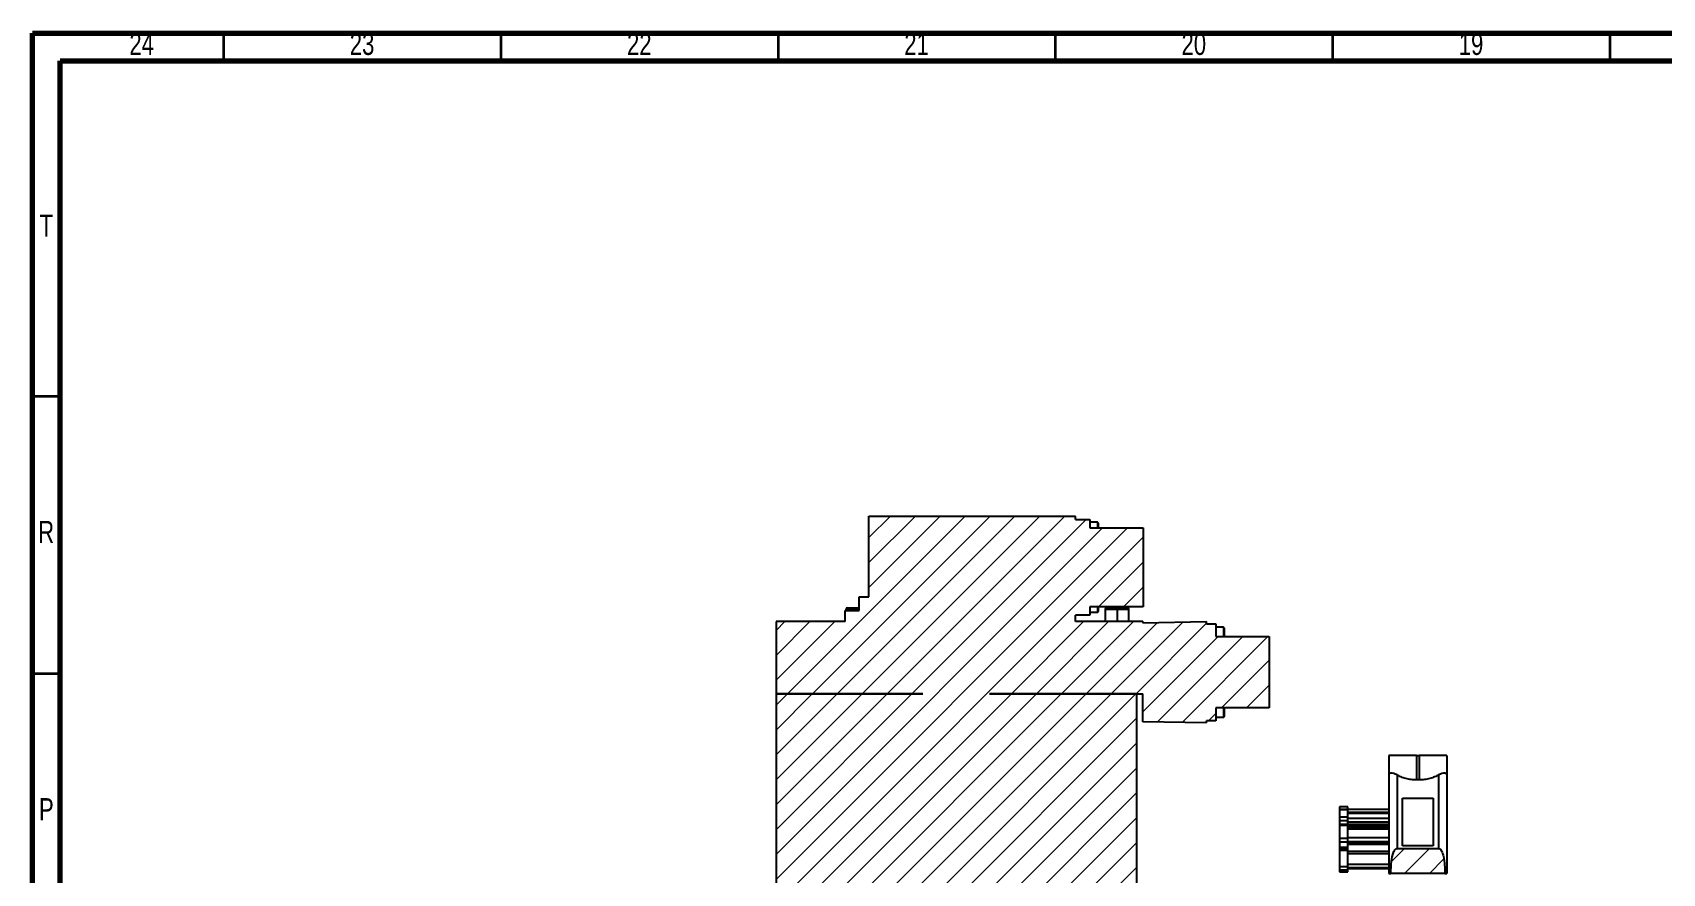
# Model space of a CAD drawing. Header units: millimetres. Extents: x 15 to 1184, y 5 to 836.
# Drawn here: x 15 to 308.9, y 684.5 to 836.1 of the extents above; entities that cross this region are included whole.
import ezdxf

# ---------------------------------------------------------------- set-up
doc = ezdxf.new("R2010")
doc.units = ezdxf.units.MM
doc.styles.add('SLDTEXTSTYLE1', font='TXT', dxfattribs={"width": 0.75})

msp = doc.modelspace()

# ---------------------------------------------------------------- hatches: boundary and pattern name
at = {"linetype": 'Continuous', "lineweight": 18}
h = msp.add_hatch(dxfattribs=at)
h.set_pattern_fill('ANSI31', style=0)
edge = h.paths.add_edge_path(flags=0)
edge.add_line((215.2725, 732.5925), (215.2725, 746.7925))
edge.add_line((215.2725, 746.7925), (205.6725, 746.7925))
edge.add_line((205.6725, 746.7925), (205.6725, 748.3425))
edge.add_line((205.6725, 748.3425), (203.0725, 748.3425))
edge.add_line((203.0725, 748.3425), (203.0725, 748.9425))
edge.add_line((203.0725, 748.9425), (165.8225, 748.9425))
edge.add_line((165.8225, 748.9425), (165.8225, 734.3925))
edge.add_line((165.8225, 734.3925), (164.0725, 734.3925))
edge.add_line((164.0725, 734.3925), (164.0725, 731.8925))
edge.add_line((164.0725, 731.8925), (161.5725, 731.8925))
edge.add_line((161.5725, 731.8925), (161.5725, 729.8975))
edge.add_line((161.5725, 729.8975), (149.0725, 729.8975))
edge.add_line((149.0725, 729.8975), (149.0725, 716.8975))
edge.add_line((149.0725, 716.8975), (175.5725, 716.8975))
edge.add_line((175.5725, 716.8975), (175.5725, 716.8875))
edge.add_line((175.5725, 716.8875), (149.0725, 716.8875))
edge.add_line((149.0725, 716.8875), (149.0725, 671.3975))
edge.add_line((149.0725, 671.3975), (175.5725, 671.3975))
edge.add_line((175.5725, 671.3975), (175.5725, 671.3925))
edge.add_line((175.5725, 671.3925), (149.0725, 671.3925))
edge.add_line((149.0725, 671.3925), (149.0725, 663.2425))
edge.add_line((149.0725, 663.2425), (154.0725, 663.2425))
edge.add_line((154.0725, 663.2425), (154.0725, 661.9925))
edge.add_line((154.0725, 661.9925), (154.3225, 661.7425))
edge.add_line((154.3225, 661.7425), (156.5725, 661.7425))
edge.add_line((156.5725, 661.7425), (156.5725, 661.8925))
edge.add_line((156.5725, 661.8925), (159.0725, 661.8925))
edge.add_line((159.0725, 661.8925), (159.0725, 664.6425))
edge.add_line((159.0725, 664.6425), (168.5725, 664.6425))
edge.add_line((168.5725, 664.6425), (168.5725, 661.8925))
edge.add_line((168.5725, 661.8925), (171.5725, 661.8925))
edge.add_line((171.5725, 661.8925), (171.5725, 664.6425))
edge.add_line((171.5725, 664.6425), (174.5725, 664.6425))
edge.add_line((174.5725, 664.6425), (174.5725, 660.9025))
edge.add_line((174.5725, 660.9025), (174.6154, 660.7425))
edge.add_line((174.6154, 660.7425), (175.4725, 660.7425))
edge.add_arc((175.4725, 660.5425), 0.2, 0, 90, ccw=False)
edge.add_line((175.6725, 660.5425), (175.6725, 660.1157))
edge.add_line((175.6725, 660.1157), (175.5725, 659.7425))
edge.add_line((175.5725, 659.7425), (175.5725, 635.9925))
edge.add_line((175.5725, 635.9925), (175.8225, 635.7425))
edge.add_line((175.8225, 635.7425), (180.3225, 635.7425))
edge.add_line((180.3225, 635.7425), (180.5725, 636.1755))
edge.add_line((180.5725, 636.1755), (180.5725, 638.1725))
edge.add_line((180.5725, 638.1725), (182.5725, 638.1725))
edge.add_line((182.5725, 638.1725), (182.5725, 636.1755))
edge.add_line((182.5725, 636.1755), (182.8225, 635.7425))
edge.add_line((182.8225, 635.7425), (187.3225, 635.7425))
edge.add_line((187.3225, 635.7425), (187.5725, 635.9925))
edge.add_line((187.5725, 635.9925), (187.5725, 659.7425))
edge.add_line((187.5725, 659.7425), (187.4725, 660.1157))
edge.add_line((187.4725, 660.1157), (187.4725, 660.5425))
edge.add_arc((187.6725, 660.5425), 0.2, 90, 180, ccw=False)
edge.add_line((187.6725, 660.7425), (188.5297, 660.7425))
edge.add_line((188.5297, 660.7425), (188.5725, 660.9025))
edge.add_line((188.5725, 660.9025), (188.5725, 664.6425))
edge.add_line((188.5725, 664.6425), (191.5725, 664.6425))
edge.add_line((191.5725, 664.6425), (191.5725, 661.8925))
edge.add_line((191.5725, 661.8925), (198.3225, 661.8925))
edge.add_line((198.3225, 661.8925), (198.3225, 664.6425))
edge.add_line((198.3225, 664.6425), (199.1225, 664.6425))
edge.add_line((199.1225, 664.6425), (199.1225, 662.8425))
edge.add_arc((199.3225, 662.8425), 0.2, 180, 270)
edge.add_line((199.3225, 662.6425), (200.0725, 662.6425))
edge.add_line((200.0725, 662.6425), (200.0725, 664.139))
edge.add_line((200.0725, 664.139), (201.5725, 664.139))
edge.add_line((201.5725, 664.139), (201.5725, 662.6425))
edge.add_line((201.5725, 662.6425), (202.3225, 662.6425))
edge.add_arc((202.3225, 662.8425), 0.2, 270, 360)
edge.add_line((202.5225, 662.8425), (202.5225, 664.6425))
edge.add_line((202.5225, 664.6425), (203.3225, 664.6425))
edge.add_line((203.3225, 664.6425), (203.3225, 661.8925))
edge.add_line((203.3225, 661.8925), (206.5725, 661.8925))
edge.add_line((206.5725, 661.8925), (206.5725, 661.7425))
edge.add_line((206.5725, 661.7425), (208.8225, 661.7425))
edge.add_line((208.8225, 661.7425), (209.0725, 661.9925))
edge.add_line((209.0725, 661.9925), (209.0725, 663.2425))
edge.add_line((209.0725, 663.2425), (214.0725, 663.2425))
edge.add_line((214.0725, 663.2425), (214.0725, 671.3925))
edge.add_line((214.0725, 671.3925), (187.5725, 671.3925))
edge.add_line((187.5725, 671.3925), (187.5725, 671.3975))
edge.add_line((187.5725, 671.3975), (214.0725, 671.3975))
edge.add_line((214.0725, 671.3975), (214.0725, 716.8875))
edge.add_line((214.0725, 716.8875), (187.5725, 716.8875))
edge.add_line((187.5725, 716.8875), (187.5725, 716.8975))
edge.add_line((187.5725, 716.8975), (214.0725, 716.8975))
edge.add_line((214.0725, 716.8975), (214.0725, 716.8925))
edge.add_line((214.0725, 716.8925), (215.2225, 716.8925))
edge.add_line((215.2225, 716.8925), (215.2225, 711.8432))
edge.add_line((215.2225, 711.8432), (226.7225, 711.6425))
edge.add_line((226.7225, 711.6425), (226.7225, 712.0175))
edge.add_line((226.7225, 712.0175), (228.3975, 712.0175))
edge.add_line((228.3975, 712.0175), (228.3975, 714.3425))
edge.add_line((228.3975, 714.3425), (237.9975, 714.3425))
edge.add_line((237.9975, 714.3425), (237.9975, 727.1925))
edge.add_line((237.9975, 727.1925), (228.3975, 727.1925))
edge.add_line((228.3975, 727.1925), (228.3975, 729.5175))
edge.add_line((228.3975, 729.5175), (226.7225, 729.5175))
edge.add_line((226.7225, 729.5175), (226.7225, 729.8925))
edge.add_line((226.7225, 729.8925), (215.2225, 729.6917))
edge.add_line((215.2225, 729.6917), (215.2225, 729.8925))
edge.add_line((215.2225, 729.8925), (214.0725, 729.8925))
edge.add_line((214.0725, 729.8925), (214.0725, 729.8975))
edge.add_line((214.0725, 729.8975), (203.0725, 729.8975))
edge.add_line((203.0725, 729.8975), (203.0725, 731.0425))
edge.add_line((203.0725, 731.0425), (205.6725, 731.0425))
edge.add_line((205.6725, 731.0425), (205.6725, 732.5925))
edge.add_line((205.6725, 732.5925), (215.2725, 732.5925))
h = msp.add_hatch(dxfattribs=at)
h.set_pattern_fill('ANSI31', style=0)
edge = h.paths.add_edge_path(flags=0)
edge.add_line((268.5725, 688.9925), (261.0725, 688.9925))
edge.add_spline(control_points=[(261.0725, 688.9925), (261.0557, 688.9925), (261.0388, 688.9912), (261.0222, 688.9886), (260.9811, 688.9823), (260.9408, 688.9681), (260.9038, 688.9489), (260.8584, 688.9253), (260.8167, 688.8937), (260.7793, 688.8587), (260.7101, 688.7941), (260.6528, 688.7164), (260.6031, 688.6358), (260.5315, 688.5195), (260.4743, 688.3942), (260.425, 688.2668), (260.23, 687.7637), (260.1402, 687.2219), (260.0747, 686.6863), (259.9858, 685.9602), (259.9546, 685.2265), (259.9545, 684.495)], knot_values=[0.00588696, 0.00588696, 0.00588696, 0.00588696, 0.00598665, 0.00598665, 0.00598665, 0.00623405, 0.00623405, 0.00623405, 0.0065384, 0.0065384, 0.0065384, 0.00710282, 0.00710282, 0.00710282, 0.00791529, 0.00791529, 0.00791529, 0.01115239, 0.01115239, 0.01115239, 0.01553767, 0.01553767, 0.01553767, 0.01553767], weights=[1, 1, 1, 1, 1, 1, 1, 1, 1, 1, 1, 1, 1, 1, 1, 1, 1, 1, 1, 1, 1, 1], degree=3, periodic=0)
edge.add_line((259.9545, 684.495), (269.6906, 684.495))
edge.add_spline(control_points=[(269.6906, 684.495), (269.6904, 685.5126), (269.6452, 686.542), (269.4306, 687.5366), (269.354, 687.8915), (269.2572, 688.2506), (269.0814, 688.5681), (269.0264, 688.6675), (268.962, 688.7639), (268.8813, 688.8438), (268.8385, 688.8861), (268.7902, 688.9242), (268.7366, 688.9513), (268.7031, 688.9682), (268.667, 688.981), (268.63, 688.9874), (268.6111, 688.9907), (268.5918, 688.9925), (268.5725, 688.9925)], knot_values=[0.02307063, 0.02307063, 0.02307063, 0.02307063, 0.0291566, 0.0291566, 0.0291566, 0.03131372, 0.03131372, 0.03131372, 0.03198269, 0.03198269, 0.03198269, 0.0323355, 0.0323355, 0.0323355, 0.03255461, 0.03255461, 0.03255461, 0.03266703, 0.03266703, 0.03266703, 0.03266703], weights=[1, 1, 1, 1, 1, 1, 1, 1, 1, 1, 1, 1, 1, 1, 1, 1, 1, 1, 1], degree=3, periodic=0)

# ---------------------------------------------------------------- linework, layer by layer
at = {"color": 7, "linetype": 'Continuous', "lineweight": 70}
for p, q in [((15, 5), (15, 836)), ((15, 836), (1184, 836)), ((20, 10), (20, 831)), ((20, 831), (1179, 831))]:
    msp.add_line(p, q, dxfattribs=at)
at = {"color": 7, "linetype": 'Continuous', "lineweight": 35}
for p, q in [((49.5, 831), (49.5, 836)), ((99.5, 831), (99.5, 836)), ((149.5, 831), (149.5, 836)), ((199.5, 831), (199.5, 836)), ((249.5, 831), (249.5, 836)), ((299.5, 831), (299.5, 836)), ((20, 770.5), (15, 770.5)), ((20, 720.5), (15, 720.5))]:
    msp.add_line(p, q, dxfattribs=at)
at = {"color": 7, "linetype": 'Continuous', "lineweight": 25}
for p, q in [((165.8225, 734.3925), (165.8225, 748.9425)), ((165.8225, 748.9425), (203.0725, 748.9425)), ((203.0725, 748.3425), (203.0725, 748.9425)), ((203.0725, 748.3425), (205.6725, 748.3425)), ((205.6725, 748.3425), (205.6725, 746.7925)), ((207.0225, 747.81), (205.6725, 747.81)), ((205.6725, 746.7925), (215.2725, 746.7925)), ((207.1725, 747.66), (207.1725, 746.7925)), ((215.2725, 746.7925), (215.2725, 732.5925)), ((161.5725, 729.8975), (161.5725, 731.8925)), ((161.5725, 731.8925), (164.0725, 731.8925)), ((161.6975, 731.8925), (161.6975, 732.1425)), ((161.9475, 732.3925), (164.0725, 732.3925)), ((164.0725, 731.8925), (164.0725, 734.3925)), ((164.0725, 734.3925), (165.8225, 734.3925)), ((215.2725, 732.5925), (205.6725, 732.5925)), ((205.6725, 732.5925), (205.6725, 731.0425)), ((207.1725, 732.5925), (207.1725, 731.725)), ((208.4475, 732.1425), (208.4475, 729.8975)), ((208.6975, 732.3925), (210.5725, 732.3925)), ((210.5725, 732.3925), (212.4475, 732.3925)), ((210.5725, 732.3925), (210.5725, 732.1425)), ((210.5725, 732.1425), (210.5725, 729.8975)), ((212.6975, 729.8975), (212.6975, 732.1425)), ((149.0725, 729.8975), (149.0725, 716.8975)), ((161.5725, 729.8975), (149.0725, 729.8975)), ((205.6725, 731.0425), (203.0725, 731.0425)), ((203.0725, 729.8975), (203.0725, 731.0425)), ((214.0725, 729.8975), (203.0725, 729.8975)), ((205.6725, 731.575), (207.0225, 731.575)), ((214.0725, 729.8975), (214.0725, 729.8925)), ((215.2225, 729.8925), (214.0725, 729.8925)), ((215.2225, 729.8925), (215.2225, 729.6917)), ((215.2225, 729.6917), (226.7225, 729.8925)), ((226.7225, 729.5175), (226.7225, 729.8925)), ((226.7225, 729.5175), (228.3975, 729.5175)), ((228.3975, 729.5175), (228.3975, 727.1925)), ((229.7475, 728.885), (228.3975, 728.885)), ((228.3975, 727.1925), (237.9975, 727.1925)), ((229.8975, 728.735), (229.8975, 727.1925)), ((237.9975, 727.1925), (237.9975, 714.3425)), ((149.0725, 716.8975), (175.5725, 716.8975)), ((149.0725, 716.8875), (149.0725, 671.3975)), ((175.5725, 716.8875), (149.0725, 716.8875)), ((175.5725, 716.8875), (175.5725, 716.8975)), ((187.5725, 716.8975), (214.0725, 716.8975)), ((187.5725, 716.8975), (187.5725, 716.8875)), ((214.0725, 716.8875), (187.5725, 716.8875)), ((214.0725, 716.8975), (214.0725, 716.8925)), ((214.0725, 716.8925), (215.2225, 716.8925)), ((214.0725, 716.8875), (214.0725, 671.3975)), ((215.2225, 711.8432), (215.2225, 716.8925)), ((237.9975, 714.3425), (228.3975, 714.3425)), ((228.3975, 714.3425), (228.3975, 712.0175)), ((229.8975, 714.3425), (229.8975, 712.8)), ((226.7225, 711.6425), (215.2225, 711.8432)), ((228.3975, 712.0175), (226.7225, 712.0175)), ((226.7225, 711.6425), (226.7225, 712.0175)), ((228.3975, 712.65), (229.7475, 712.65)), ((264.5725, 705.7425), (259.5725, 705.7425)), ((259.5725, 705.7425), (259.5725, 702.2813)), ((264.5725, 705.7425), (264.5725, 701.3431)), ((264.5725, 705.7425), (265.0725, 705.7425)), ((265.0725, 705.7425), (265.0725, 701.3431)), ((270.0725, 705.7425), (265.0725, 705.7425)), ((270.0725, 705.7425), (270.0725, 702.2813)), ((259.5725, 702.2813), (259.5725, 684.495)), ((261.0725, 702.2484), (261.0725, 688.9925)), ((265.0725, 701.3431), (264.5725, 701.3431)), ((268.5725, 702.2484), (268.5725, 688.9925)), ((270.0725, 702.2813), (270.0725, 684.495)), ((262.0725, 698.0802), (267.5725, 698.0802)), ((262.0725, 689.4925), (262.0725, 698.0802)), ((267.5725, 698.0802), (267.5725, 689.4925)), ((252.1725, 696.4925), (250.6725, 696.4925)), ((250.6725, 696.4925), (250.6725, 696.0044)), ((252.1725, 696.0044), (250.6725, 696.0044)), ((250.6725, 696.0044), (250.6725, 695.9549)), ((252.1725, 695.9549), (250.6725, 695.9549)), ((250.6725, 695.9549), (250.6725, 694.6533)), ((252.1725, 694.6533), (250.6725, 694.6533)), ((250.6725, 694.6533), (250.6725, 693.9858)), ((252.1725, 693.9858), (250.6725, 693.9858)), ((250.6725, 693.9858), (250.6725, 693.3353)), ((252.1725, 696.0044), (252.1725, 696.4925)), ((252.1725, 695.9549), (252.1725, 696.0044)), ((259.5725, 695.9925), (252.1725, 695.9925)), ((252.1725, 694.6533), (252.1725, 695.9549)), ((259.5725, 695.4925), (252.1725, 695.4925)), ((259.5725, 695.337), (252.1725, 695.337)), ((259.5725, 695.2875), (252.1725, 695.2875)), ((252.1725, 693.9858), (252.1725, 694.6533)), ((259.5725, 694.4197), (252.1725, 694.4197)), ((252.1725, 693.3353), (252.1725, 693.9858)), ((259.5725, 693.7523), (252.1725, 693.7523)), ((252.1725, 693.3353), (250.6725, 693.3353)), ((250.6725, 693.3353), (250.6725, 693.1471)), ((252.1725, 693.1471), (250.6725, 693.1471)), ((250.6725, 693.1471), (250.6725, 690.8016)), ((252.1725, 690.8016), (250.6725, 690.8016)), ((250.6725, 690.8016), (250.6725, 690.0989)), ((252.1725, 693.1471), (252.1725, 693.3353)), ((252.1725, 690.8016), (252.1725, 693.1471)), ((252.1725, 693.0187), (259.5725, 693.0187)), ((259.5725, 692.6327), (252.1725, 692.6327)), ((259.5725, 692.4444), (252.1725, 692.4444)), ((259.5725, 690.8808), (252.1725, 690.8808)), ((252.1725, 690.0989), (252.1725, 690.8016)), ((252.1725, 690.0989), (250.6725, 690.0989)), ((250.6725, 690.0989), (250.6725, 689.1637)), ((252.1725, 689.1637), (250.6725, 689.1637)), ((250.6725, 689.1637), (250.6725, 689.0546)), ((250.6725, 689.0546), (252.1725, 689.0546)), ((252.1725, 689.0138), (250.6725, 689.0138)), ((250.6725, 689.0138), (250.6725, 688.6251)), ((252.1725, 688.6251), (250.6725, 688.6251)), ((250.6725, 688.6251), (250.6725, 685.7003)), ((259.5725, 690.1781), (252.1725, 690.1781)), ((252.1725, 689.1637), (252.1725, 690.0989)), ((252.1725, 689.7573), (259.5725, 689.7573)), ((252.1725, 689.0546), (252.1725, 689.1637)), ((252.1725, 688.6251), (252.1725, 689.0138)), ((252.1725, 685.7003), (252.1725, 688.6251)), ((259.5725, 688.4151), (252.1725, 688.4151)), ((259.5725, 688.0264), (252.1725, 688.0264)), ((261.0725, 688.9925), (268.5725, 688.9925)), ((267.5725, 689.4925), (262.0725, 689.4925)), ((252.1725, 685.7003), (250.6725, 685.7003)), ((250.6725, 685.7003), (250.6725, 685.1016)), ((252.1725, 685.1016), (250.6725, 685.1016)), ((250.6725, 685.1016), (250.6725, 684.7678)), ((259.5725, 686.0765), (252.1725, 686.0765)), ((252.1725, 685.1016), (252.1725, 685.7003)), ((259.5725, 685.4778), (252.1725, 685.4778)), ((252.1725, 685.354), (259.5725, 685.354)), ((252.1725, 684.7678), (252.1725, 685.1016)), ((252.1725, 684.7678), (250.6725, 684.7678)), ((250.6725, 684.7678), (250.6725, 684.7553)), ((250.6725, 684.7553), (252.1725, 684.7553)), ((252.1725, 684.7553), (252.1725, 684.7678)), ((269.6906, 684.495), (259.9545, 684.495))]:
    msp.add_line(p, q, dxfattribs=at)
at = {"color": 8, "linetype": 'Continuous', "lineweight": 25}
for p, q in [((207.0225, 747.81), (207.0225, 746.7925)), ((161.6975, 732.1425), (164.0725, 732.1425)), ((207.0225, 732.5925), (207.0225, 731.575)), ((208.4475, 732.1425), (210.5725, 732.1425)), ((210.5725, 732.1425), (212.6975, 732.1425)), ((229.7475, 728.885), (229.7475, 727.1925)), ((229.7475, 714.3425), (229.7475, 712.65)), ((259.5725, 693.3018), (252.1725, 693.3018)), ((259.5725, 689.8663), (252.1725, 689.8663)), ((259.5725, 685.3665), (252.1725, 685.3665))]:
    msp.add_line(p, q, dxfattribs=at)
at = {"color": 7, "linetype": 'Continuous', "lineweight": 25}
for centre, radius, start, end in [((207.0225, 747.66), 0.15, 0, 90), ((161.9475, 732.1425), 0.25, 90, 180), ((208.6975, 732.1425), 0.25, 90, 180), ((212.4475, 732.1425), 0.25, 0, 90), ((207.0225, 731.725), 0.15, 270, 0), ((229.7475, 728.735), 0.15, 0, 90), ((229.7475, 712.8), 0.15, 270, 0)]:
    msp.add_arc(centre, radius, start, end, dxfattribs=at)
for points, knots in [([(261.0725, 702.2484), (260.8641, 702.3456), (260.4354, 702.5454), (259.9492, 702.576), (259.6307, 702.4814), (259.5919, 702.3481), (259.5725, 702.2813)], [0, 0, 0, 0, 0.23877767, 0.49098516, 0.74511773, 1, 1, 1, 1]), ([(270.0725, 702.2813), (270.0531, 702.3481), (270.0143, 702.4814), (269.6959, 702.576), (269.2096, 702.5454), (268.781, 702.3456), (268.5725, 702.2484)], [0, 0, 0, 0, 0.25488227, 0.50901484, 0.76122233, 1, 1, 1, 1]), ([(264.5725, 701.3431), (264.2443, 701.3562), (263.5792, 701.3828), (262.6336, 701.5889), (261.7738, 701.8822), (261.3045, 702.1273), (261.0725, 702.2484)], [0, 0, 0, 0, 0.24550816, 0.49759622, 0.75157576, 1, 1, 1, 1]), ([(268.5725, 702.2484), (268.3415, 702.1278), (267.8733, 701.8832), (267.0143, 701.5897), (266.0675, 701.3829), (265.4011, 701.3563), (265.0725, 701.3431)], [0, 0, 0, 0, 0.24733523, 0.50149769, 0.75417698, 1, 1, 1, 1]), ([(259.9545, 684.495), (259.974, 685.2254), (260.008, 686.4945), (260.2514, 687.9007), (260.5707, 688.6055), (260.7407, 688.8359), (260.8916, 688.9503), (260.9972, 688.9889), (261.0557, 688.9917), (261.0725, 688.9925)], [0, 0, 0, 0, 0.45377064, 0.78849512, 0.87320816, 0.93196249, 0.96375732, 0.98956647, 1, 1, 1, 1]), ([(268.5725, 688.9925), (268.5918, 688.9914), (268.6486, 688.9884), (268.7605, 688.9473), (268.9288, 688.8148), (269.2288, 688.3606), (269.4891, 687.3955), (269.6715, 686.0258), (269.6842, 685.0057), (269.6905, 684.495)], [0, 0, 0, 0, 0.011940811, 0.035193106, 0.07245745, 0.142882226, 0.36800973, 0.683653469, 1, 1, 1, 1]), ([(259.5725, 684.495), (259.5929, 684.495), (259.6308, 684.495), (259.8521, 684.495), (259.9545, 684.495)], [0, 0, 0, 0, 0.5377264, 1, 1, 1, 1]), ([(269.6905, 684.495), (269.7929, 684.495), (270.0142, 684.495), (270.0521, 684.495), (270.0725, 684.495)], [0, 0, 0, 0, 0.46227552, 1, 1, 1, 1])]:
    msp.add_open_spline(points, degree=3, knots=knots, dxfattribs=at)
for points in [[(260.5725, 684.495), (260.4415, 684.4949), (260.1794, 684.4949), (259.8489, 684.4949), (259.6176, 684.4949), (259.5875, 684.4949), (259.5725, 684.495)], [(270.0725, 684.495), (270.0575, 684.4949), (270.0274, 684.4949), (269.7962, 684.4949), (269.4656, 684.4949), (269.2035, 684.4949), (269.0725, 684.495)]]:
    msp.add_open_spline(points, degree=3, dxfattribs=at)

# ---------------------------------------------------------------- texts
at = {"color": 7, "linetype": 'Continuous', "lineweight": 0, "attachment_point": 2, "style": 'SLDTEXTSTYLE1'}
for s, insert, char_height in [('24', (34.6701, 836.0602), 3.96875), ('23', (74.4201, 836.0602), 3.96875), ('22', (124.4201, 836.0602), 3.96875), ('21', (174.4201, 836.0602), 3.96875), ('20', (224.4201, 836.0602), 3.96875), ('19', (274.4201, 836.0602), 3.96875), ('T', (17.4881, 803.3102), 3.9688), ('R', (17.4444, 748.0602), 3.9688), ('P', (17.4848, 698.0602), 3.9688)]:
    msp.add_mtext(s, dxfattribs=dict(at, insert=insert, char_height=char_height))

doc.saveas('drawing.dxf')
